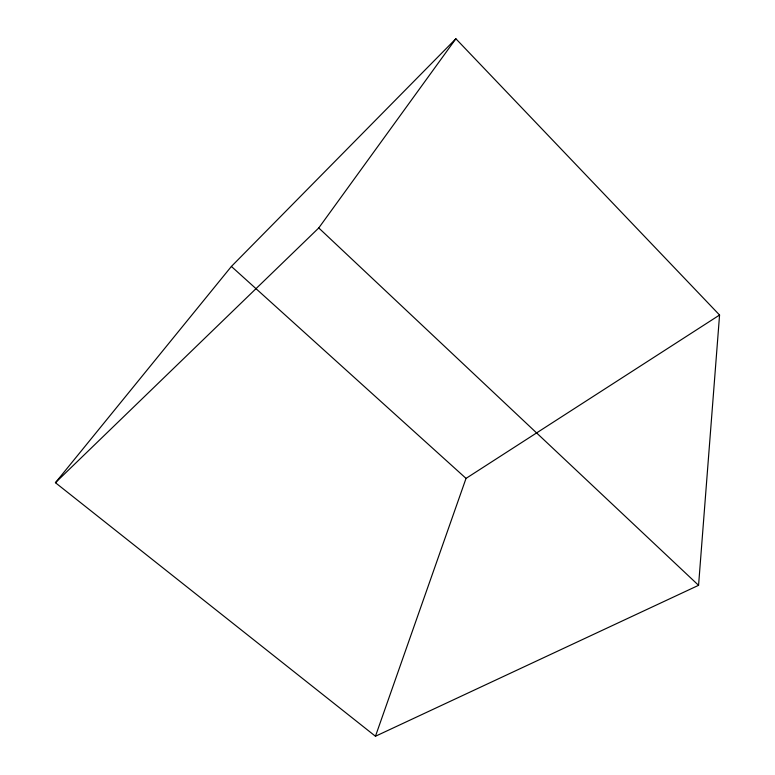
<?xml version="1.0" encoding="UTF-8"?>
<svg xmlns="http://www.w3.org/2000/svg" width="775" height="775" viewBox="0 0 775 775"><rect width="100%" height="100%" fill="white"/><g stroke="black" fill="none" stroke-linecap="round" stroke-linejoin="round"><path stroke-width="1.16" d="M698.566 585.319L719.568 315.028L455.874 38.75L231.396 266.445L55.432 482.709L375.458 736.25L698.566 585.319L318.757 227.957L455.874 38.75M375.458 736.25L466.037 478.388L719.568 315.028M55.432 482.709L318.757 227.957M231.396 266.445L466.037 478.388"/></g></svg>
